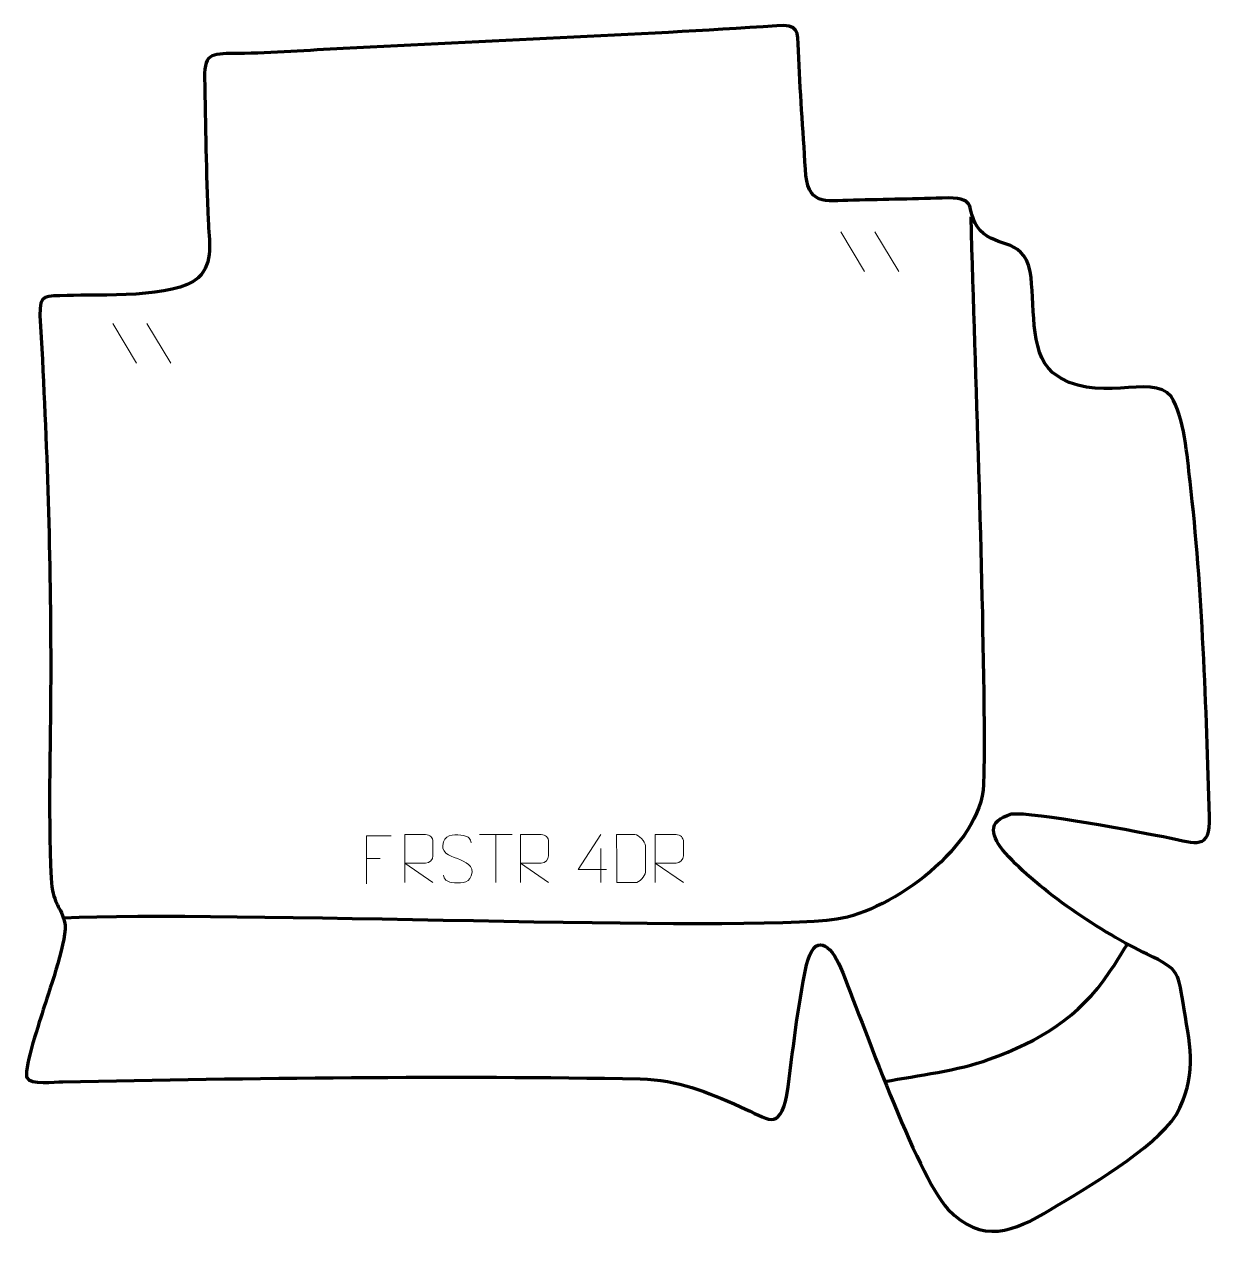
# Model space of a CAD drawing. Header units: millimetres. Extents: x -631 to -16, y 222 to 855.
import ezdxf

# ---------------------------------------------------------------- set-up
doc = ezdxf.new("R2010")
doc.units = ezdxf.units.MM
doc.header["$MEASUREMENT"] = 0
doc.layers.add('layer 2', color=7, linetype='Continuous')
doc.layers.add('layer 3', color=7, linetype='Continuous')

msp = doc.modelspace()

# ---------------------------------------------------------------- linework, layer by layer
at = {"layer": 'layer 2', "color": 142, "lineweight": 158}
for points, knots in [([(-140.3408, 755.3248), (-137.7887, 667.5449), (-134.2223, 579.7574), (-133.4041, 491.9386), (-133.4041, 491.9386), (-133.3121, 481.4998), (-133.3531, 471.117), (-133.694, 460.6818), (-133.694, 460.6818), (-134.787, 428.9597), (-181.2017, 394.9284), (-209.8414, 390.7387), (-209.8414, 390.7387), (-258.6209, 383.6028), (-529.7867, 395.3039), (-611.0902, 391.2859)], [0, 0, 0, 0, 0.2, 0.2, 0.2, 0.2, 0.4, 0.4, 0.4, 0.4, 0.6, 0.6, 0.6, 0.6, 1, 1, 1, 1]), ([(-184.864, 306.5348), (-167.7866, 309.6409), (-146.7686, 312.1981), (-130.7673, 318.0262), (-130.7673, 318.0262), (-104.1927, 327.7054), (-84.3156, 339.6457), (-68.2457, 363.3771), (-68.2457, 363.3771), (-65.1725, 367.9156), (-62.2915, 372.5921), (-59.3766, 377.2351)], [0, 0, 0, 0, 0.25, 0.25, 0.25, 0.25, 0.5, 0.5, 0.5, 0.5, 1, 1, 1, 1])]:
    msp.add_open_spline(points, degree=3, knots=knots, dxfattribs=at)
at = {"layer": 'layer 3', "color": 242, "lineweight": 158}
msp.add_open_spline([(-465.8893, 842.6529), (-390.9897, 846.4912), (-315.7011, 849.4391), (-240.922, 854.3947), (-240.922, 854.3947), (-229.6961, 855.1386), (-230.0087, 852.0962), (-229.6571, 841.4898), (-229.6571, 841.4898), (-228.9207, 820.9964), (-227.2754, 800.5156), (-226.1207, 780.0304), (-226.1207, 780.0304), (-225.0513, 761.0571), (-216.795, 763.4876), (-201.1856, 763.8737), (-201.1856, 763.8737), (-184.7857, 764.2769), (-168.4388, 764.5458), (-152.0418, 765.1331), (-152.0418, 765.1331), (-136.5797, 764.8009), (-143.1317, 759.7019), (-136.9346, 750.2089), (-136.9346, 750.2089), (-129.1224, 738.2421), (-113.3999, 745.7194), (-109.479, 726.9252), (-109.479, 726.9252), (-106.7315, 710.9475), (-110.3513, 685.5082), (-97.8962, 674.4282), (-97.8962, 674.4282), (-75.5345, 656.8448), (-46.7221, 674.8132), (-36.3743, 661.9629), (-36.3743, 661.9629), (-29.3997, 651.6471), (-28.0445, 630.6236), (-26.5407, 617.9404), (-26.5407, 617.9404), (-19.982, 562.6225), (-18.2089, 500.1848), (-16.4254, 443.9468), (-16.4254, 443.9468), (-15.8657, 426.2944), (-23.7191, 430.2916), (-37.2538, 433.0113), (-37.2538, 433.0113), (-51.3276, 435.8076), (-108.3281, 446.7479), (-119.1462, 445.4072), (-119.1462, 445.4072), (-132.477, 441.4962), (-129.7239, 433.7236), (-122.2589, 424.9562), (-122.2589, 424.9562), (-105.3459, 405.924), (-71.967, 383.6142), (-48.8311, 372.6298), (-48.8311, 372.6298), (-31.1795, 364.1891), (-32.909, 363.2093), (-29.6007, 343.851), (-29.6007, 343.851), (-25.9697, 322.8769), (-23.1196, 309.1465), (-33.7013, 289.2344), (-33.7013, 289.2344), (-45.5371, 271.2196), (-80.109, 251.5057), (-99.1286, 239.8476), (-99.1286, 239.8476), (-117.8554, 228.563), (-134.809, 221.8755), (-152.1251, 240.2669), (-152.1251, 240.2669), (-169.2201, 259.3991), (-196.2847, 337.5276), (-207.881, 365.6799), (-207.881, 365.6799), (-212.8823, 377.8214), (-221.5789, 384.0355), (-225.5055, 366.9896), (-225.5055, 366.9896), (-230.4111, 344.1171), (-232.5039, 322.4687), (-235.6768, 299.4858), (-235.6768, 299.4858), (-239.9535, 280.2379), (-245.0996, 287.1087), (-259.7627, 293.4205), (-259.7627, 293.4205), (-277.8938, 301.2272), (-291.648, 307.4366), (-311.8013, 307.854), (-311.8013, 307.854), (-410.2056, 309.7558), (-513.0431, 308.2835), (-611.4021, 306.4249), (-611.4021, 306.4249), (-615.6618, 306.3444), (-628.2005, 304.6091), (-630.2054, 308.6852), (-630.2054, 308.6852), (-631.3233, 315.1918), (-623.3311, 337.4614), (-621.0118, 345.4646), (-621.0118, 345.4646), (-618.2401, 354.6729), (-608.5207, 381.2387), (-610.4782, 389.3226), (-610.4782, 389.3226), (-613.3988, 399.4915), (-616.5605, 398.1274), (-617.4399, 412.037), (-617.4399, 412.037), (-619.2046, 448.381), (-617.6358, 486.1178), (-617.6592, 522.676), (-617.6592, 522.676), (-617.7656, 583.758), (-619.7603, 643.0161), (-623.2383, 703.9791), (-623.2383, 703.9791), (-623.6252, 715.49), (-620.2903, 713.9245), (-609.1878, 714.4389), (-609.1878, 714.4389), (-592.7064, 715.0238), (-553.3113, 712.8769), (-541.1136, 723.545), (-541.1136, 723.545), (-532.842, 731.6706), (-535.5311, 742.8554), (-535.982, 753.489), (-535.982, 753.489), (-536.9932, 777.8948), (-537.3939, 802.9573), (-537.867, 827.4188), (-537.867, 827.4188), (-538.1317, 841.1101), (-532.7755, 839.828), (-520.4426, 840.0065), (-520.4426, 840.0065), (-502.3982, 840.2676), (-483.9532, 841.7159), (-465.8893, 842.6529)], degree=3, knots=[0, 0, 0, 0, 0.02631579, 0.02631579, 0.02631579, 0.02631579, 0.05263158, 0.05263158, 0.05263158, 0.05263158, 0.07894737, 0.07894737, 0.07894737, 0.07894737, 0.10526316, 0.10526316, 0.10526316, 0.10526316, 0.13157895, 0.13157895, 0.13157895, 0.13157895, 0.15789474, 0.15789474, 0.15789474, 0.15789474, 0.18421053, 0.18421053, 0.18421053, 0.18421053, 0.21052632, 0.21052632, 0.21052632, 0.21052632, 0.23684211, 0.23684211, 0.23684211, 0.23684211, 0.26315789, 0.26315789, 0.26315789, 0.26315789, 0.28947368, 0.28947368, 0.28947368, 0.28947368, 0.31578947, 0.31578947, 0.31578947, 0.31578947, 0.34210526, 0.34210526, 0.34210526, 0.34210526, 0.36842105, 0.36842105, 0.36842105, 0.36842105, 0.39473684, 0.39473684, 0.39473684, 0.39473684, 0.42105263, 0.42105263, 0.42105263, 0.42105263, 0.44736842, 0.44736842, 0.44736842, 0.44736842, 0.47368421, 0.47368421, 0.47368421, 0.47368421, 0.5, 0.5, 0.5, 0.5, 0.52631579, 0.52631579, 0.52631579, 0.52631579, 0.55263158, 0.55263158, 0.55263158, 0.55263158, 0.57894737, 0.57894737, 0.57894737, 0.57894737, 0.60526316, 0.60526316, 0.60526316, 0.60526316, 0.63157895, 0.63157895, 0.63157895, 0.63157895, 0.65789474, 0.65789474, 0.65789474, 0.65789474, 0.68421053, 0.68421053, 0.68421053, 0.68421053, 0.71052632, 0.71052632, 0.71052632, 0.71052632, 0.73684211, 0.73684211, 0.73684211, 0.73684211, 0.76315789, 0.76315789, 0.76315789, 0.76315789, 0.78947368, 0.78947368, 0.78947368, 0.78947368, 0.81578947, 0.81578947, 0.81578947, 0.81578947, 0.84210526, 0.84210526, 0.84210526, 0.84210526, 0.86842105, 0.86842105, 0.86842105, 0.86842105, 0.89473684, 0.89473684, 0.89473684, 0.89473684, 0.92105263, 0.92105263, 0.92105263, 0.92105263, 0.94736842, 0.94736842, 0.94736842, 0.94736842, 1, 1, 1, 1], dxfattribs=at)
at = {"layer": 'layer 3', "color": 250, "lineweight": 9}
for points in [[(-207.742, 747.4471), (-207.742, 747.4471), (-195.3777, 726.9028), (-195.3777, 726.9028)], [(-190.0121, 747.4471), (-190.0121, 747.4471), (-177.6478, 726.9028), (-177.6478, 726.9028)], [(-585.5086, 699.9276), (-585.5086, 699.9276), (-573.1443, 679.3833), (-573.1443, 679.3833)], [(-567.7787, 699.9276), (-567.7787, 699.9276), (-555.4144, 679.3833), (-555.4144, 679.3833)], [(-395.1714, 434.6562), (-395.1714, 434.6562), (-378.1842, 434.6562), (-378.1842, 434.6562)], [(-386.6776, 409.7262), (-386.6776, 409.7262), (-386.6776, 434.6797), (-386.6776, 434.6797)], [(-332.2111, 427.3806), (-332.2111, 427.3806), (-332.2111, 409.7159), (-332.2111, 409.7159)], [(-453.846, 422.203), (-453.846, 422.203), (-446.6779, 422.203), (-446.6779, 422.203)]]:
    msp.add_open_spline(points, degree=3, dxfattribs=at)
for points, knots in [([(-440.972, 434.0827), (-440.972, 434.0827), (-453.846, 434.0827), (-453.846, 434.0827), (-453.846, 434.0827), (-453.846, 434.0827), (-453.846, 409.1291), (-453.846, 409.1291)], [0, 0, 0, 0, 0.33333333, 0.33333333, 0.33333333, 0.33333333, 1, 1, 1, 1]), ([(-434.0099, 409.7263), (-434.0099, 409.7263), (-434.0099, 434.6798), (-434.0099, 434.6798), (-434.0099, 434.6798), (-430.4151, 434.6798), (-426.8196, 434.6798), (-423.2244, 434.6798), (-423.2244, 434.6798), (-420.8991, 434.6421), (-419.3418, 433.1521), (-419.3459, 430.7857), (-419.3459, 430.7857), (-419.3463, 428.7502), (-419.3463, 425.6908), (-419.3459, 423.6548), (-419.3459, 423.6548), (-419.3524, 421.7793), (-421.1647, 419.8375), (-423.1742, 419.8184), (-423.1742, 419.8184), (-423.1742, 419.8184), (-434.0099, 419.8184), (-434.0099, 419.8184), (-434.0099, 419.8184), (-434.0099, 419.8184), (-419.3552, 409.7263), (-419.3552, 409.7263)], [0, 0, 0, 0, 0.125, 0.125, 0.125, 0.125, 0.25, 0.25, 0.25, 0.25, 0.375, 0.375, 0.375, 0.375, 0.5, 0.5, 0.5, 0.5, 0.625, 0.625, 0.625, 0.625, 0.75, 0.75, 0.75, 0.75, 1, 1, 1, 1]), ([(-406.6778, 422.203), (-410.9261, 423.6734), (-415.8342, 425.4692), (-413.8291, 430.9895), (-413.8291, 430.9895), (-412.3256, 435.1294), (-407.112, 434.7409), (-403.5084, 434.1398), (-403.5084, 434.1398), (-400.6478, 433.6626), (-399.7831, 432.4494), (-399.4725, 430.3653)], [0, 0, 0, 0, 0.25, 0.25, 0.25, 0.25, 0.5, 0.5, 0.5, 0.5, 1, 1, 1, 1]), ([(-374.0099, 409.7262), (-374.0099, 409.7262), (-374.0099, 434.6797), (-374.0099, 434.6797), (-374.0099, 434.6797), (-370.4151, 434.6797), (-366.8196, 434.6797), (-363.2244, 434.6797), (-363.2244, 434.6797), (-360.8991, 434.642), (-359.3418, 433.152), (-359.3459, 430.7856), (-359.3459, 430.7856), (-359.3463, 428.7501), (-359.3463, 425.6907), (-359.3459, 423.6547), (-359.3459, 423.6547), (-359.3524, 421.7792), (-361.1647, 419.8374), (-363.1742, 419.8183), (-363.1742, 419.8183), (-363.1742, 419.8183), (-374.0099, 419.8183), (-374.0099, 419.8183), (-374.0099, 419.8183), (-374.0099, 419.8183), (-359.3552, 409.7262), (-359.3552, 409.7262)], [0, 0, 0, 0, 0.125, 0.125, 0.125, 0.125, 0.25, 0.25, 0.25, 0.25, 0.375, 0.375, 0.375, 0.375, 0.5, 0.5, 0.5, 0.5, 0.625, 0.625, 0.625, 0.625, 0.75, 0.75, 0.75, 0.75, 1, 1, 1, 1]), ([(-329.267, 416.6195), (-329.267, 416.6195), (-344.0887, 416.6195), (-344.0887, 416.6195), (-344.0887, 416.6195), (-344.0887, 416.6195), (-332.2111, 434.69), (-332.2111, 434.69)], [0, 0, 0, 0, 0.33333333, 0.33333333, 0.33333333, 0.33333333, 1, 1, 1, 1]), ([(-323.9795, 409.7412), (-321.6477, 409.7416), (-316.6975, 409.7176), (-314.366, 409.7173), (-314.366, 409.7173), (-312.441, 409.6119), (-309.1224, 413.1535), (-309.1336, 415.1708), (-309.1336, 415.1708), (-309.134, 420.9409), (-309.134, 423.1106), (-309.1336, 428.8799), (-309.1336, 428.8799), (-309.1379, 431.018), (-312.5124, 434.6781), (-314.6648, 434.6646), (-314.6648, 434.6646), (-316.9905, 434.6646), (-321.7148, 434.6646), (-324.0409, 434.6646), (-324.0409, 434.6646), (-324.0405, 428.9177), (-323.9792, 415.4885), (-323.9795, 409.7412)], [0, 0, 0, 0, 0.14285714, 0.14285714, 0.14285714, 0.14285714, 0.28571429, 0.28571429, 0.28571429, 0.28571429, 0.42857143, 0.42857143, 0.42857143, 0.42857143, 0.57142857, 0.57142857, 0.57142857, 0.57142857, 0.71428571, 0.71428571, 0.71428571, 0.71428571, 1, 1, 1, 1]), ([(-304.0099, 409.7262), (-304.0099, 409.7262), (-304.0099, 434.6797), (-304.0099, 434.6797), (-304.0099, 434.6797), (-300.4151, 434.6797), (-296.8196, 434.6797), (-293.2244, 434.6797), (-293.2244, 434.6797), (-290.8991, 434.642), (-289.3418, 433.152), (-289.3459, 430.7856), (-289.3459, 430.7856), (-289.3463, 428.7501), (-289.3463, 425.6907), (-289.3459, 423.6547), (-289.3459, 423.6547), (-289.3524, 421.7792), (-291.1647, 419.8374), (-293.1742, 419.8183), (-293.1742, 419.8183), (-293.1742, 419.8183), (-304.0099, 419.8183), (-304.0099, 419.8183), (-304.0099, 419.8183), (-304.0099, 419.8183), (-289.3552, 409.7262), (-289.3552, 409.7262)], [0, 0, 0, 0, 0.125, 0.125, 0.125, 0.125, 0.25, 0.25, 0.25, 0.25, 0.375, 0.375, 0.375, 0.375, 0.5, 0.5, 0.5, 0.5, 0.625, 0.625, 0.625, 0.625, 0.75, 0.75, 0.75, 0.75, 1, 1, 1, 1]), ([(-406.6778, 422.2029), (-402.6592, 420.5562), (-397.6297, 418.6679), (-399.4637, 413.3076), (-399.4637, 413.3076), (-400.9235, 409.0412), (-405.8343, 409.2979), (-409.5604, 409.8526), (-409.5604, 409.8526), (-412.3104, 410.2624), (-413.5313, 411.4759), (-413.9093, 413.5881)], [0, 0, 0, 0, 0.25, 0.25, 0.25, 0.25, 0.5, 0.5, 0.5, 0.5, 1, 1, 1, 1])]:
    msp.add_open_spline(points, degree=3, knots=knots, dxfattribs=at)

doc.saveas('drawing.dxf')
